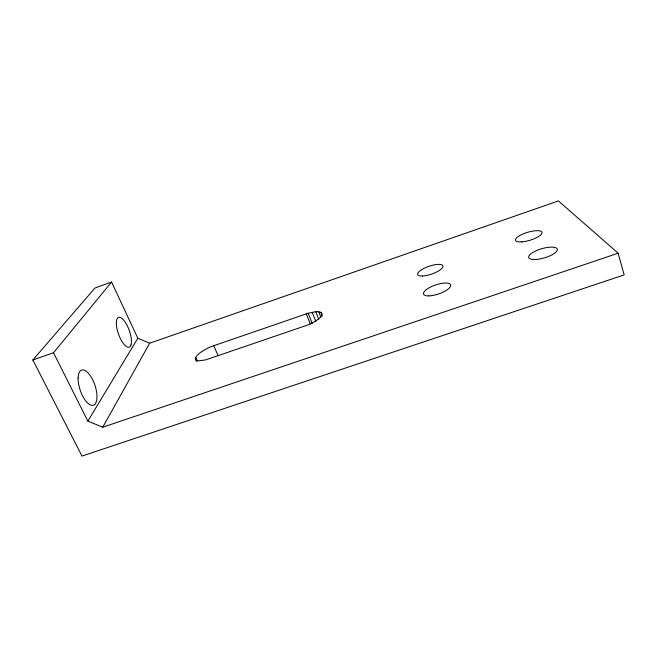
<?xml version="1.0" encoding="UTF-8"?>
<svg xmlns="http://www.w3.org/2000/svg" width="657" height="657" viewBox="0 0 657 657"><rect width="100%" height="100%" fill="white"/><g stroke="black" fill="none" stroke-linecap="round" stroke-linejoin="round"><path stroke-width="0.99" d="M195.515 357.958L196.525 356.119A17.345 5.256 -24 0 1 212.884 346.017L308.166 313.241L315.771 311.705L318.711 311.738L320.788 312.313L321.864 313.397L321.84 314.941A17.402 5.47 -21.9 0 1 307.451 325.1L205.74 359.88L198.94 360.824L196.755 360.406L195.589 359.42L195.515 357.958L196.755 360.709M111.567 282.05L53.521 352.735L87.866 421.137L102.763 427.198L149.656 343.217L558.434 200.919L618.155 253.208L624.15 274.897L81.985 456.081L32.85 360.003L94.969 288.012L111.567 282.05L137.822 338.224L149.656 343.217M87.866 421.137L137.822 338.224M32.85 360.003L53.521 352.735M102.763 427.198L618.155 253.208M195.589 359.42L196.418 361.26M195.737 357.556L197.379 361.21M213.755 345.738L218.132 355.675M306.285 313.89L310.367 324.09M308.166 313.241L312.239 323.441M315.771 311.705L318.727 319.171M312.174 312.223L315.869 321.519M320.788 312.313L322.275 316.074M318.711 311.738L320.928 317.356M130.965 345.048L130.037 346.65A15.834 5.683 70.3 0 1 117.307 330.126A15.834 5.683 70.3 0 1 123.302 319.688A15.834 5.683 70.3 0 1 130.965 345.048M521.757 241.875A13.838 4.147 -16.8 0 0 542.05 232.8A13.838 4.147 -16.8 0 0 522.455 234.204A13.838 4.147 -16.8 0 0 521.757 241.875M535.644 259.49A14.906 4.78 -16.3 0 0 557.366 249.668A14.906 4.78 -16.3 0 0 535.989 250.818A14.906 4.78 -16.3 0 0 535.644 259.49M422.467 276.022A13.345 4.123 -19 0 0 442.851 266.947A13.345 4.123 -19 0 0 425.522 267.654A13.345 4.123 -19 0 0 422.467 276.022M428.791 295.896A14.323 4.747 -18.8 0 0 450.62 286.074A14.323 4.747 -18.8 0 0 431.871 286.427A14.323 4.747 -18.8 0 0 428.791 295.896M78.109 378.021A18.536 7.777 71.5 0 0 91.923 405.361A18.536 7.777 71.5 0 0 92.555 379.5A18.536 7.777 71.5 0 0 78.109 378.021"/></g></svg>
